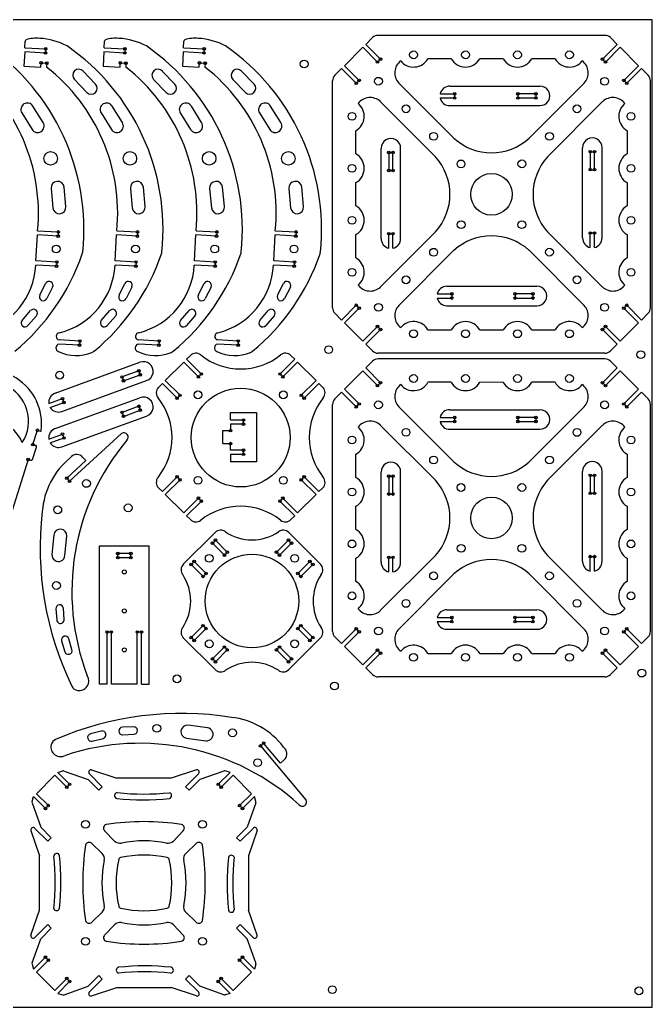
# Model space of a CAD drawing. Header units: millimetres. Extents: x 0 to 400, y 0 to 380.
# Drawn here: x 156.6 to 400, y 0 to 380 of the extents above; entities that cross this region are included whole.
import ezdxf

# ---------------------------------------------------------------- set-up
doc = ezdxf.new("R2010")
doc.units = ezdxf.units.MM
for name, color, linetype in [('corner_drill', 1, 'Continuous'), ('inside', 100, 'Continuous'), ('outside', 160, 'Continuous')]:
    doc.layers.add(name, color=color, linetype=linetype)

msp = doc.modelspace()

# ---------------------------------------------------------------- linework, layer by layer
msp.add_lwpolyline([(0, 380), (0, 0), (400, 0), (400, 380)], close=True)
for centre in [(266.05, 362.97), (275.49, 253.03), (395.6, 251.13), (171.98, 243.21), (198.34, 192.2), (395.98, 128.59), (217.16, 126.38), (277.71, 123.6), (276.93, 6.78), (394.87, 6.31)]:
    msp.add_circle(centre, 1.5)
at = {"layer": 'corner_drill'}
for centre in [(166.61, 368.8), (197.1, 368.8), (227.59, 368.8), (166.53, 367.2), (197.02, 367.2), (227.51, 367.2), (295.44, 364.86), (380.86, 364.86), (164.83, 363.39), (167, 363.28), (195.32, 363.39), (197.49, 363.28), (225.81, 363.39), (227.98, 363.28), (294.31, 363.73), (381.99, 363.73), (286.12, 355.54), (287.25, 356.67), (389.05, 356.67), (390.18, 355.54), (323.97, 351.5), (323.97, 349.9), (348.33, 351.5), (348.33, 349.9), (355.23, 351.5), (355.23, 349.9), (298.64, 328.92), (300.24, 328.92), (376.16, 329.21), (377.76, 329.21), (298.64, 322.02), (300.24, 322.02), (376.16, 322.31), (377.76, 322.31), (171.39, 296.75), (171.47, 298.35), (201.88, 296.75), (201.96, 298.35), (232.37, 296.75), (232.46, 298.35), (262.86, 296.75), (262.95, 298.35), (298.64, 297.66), (300.24, 297.66), (376.16, 297.95), (377.76, 297.95), (170.79, 285.17), (170.87, 286.76), (201.28, 285.17), (201.36, 286.76), (231.77, 285.17), (231.85, 286.76), (262.26, 285.17), (262.34, 286.76), (322.84, 274.51), (347.2, 274.51), (354.1, 274.51), (286.12, 270.12), (322.84, 272.91), (347.2, 272.91), (354.1, 272.91), (390.18, 270.12), (287.25, 268.99), (389.05, 268.99), (294.31, 261.93), (381.99, 261.93), (295.44, 260.8), (380.86, 260.8), (179.65, 254.76), (179.74, 256.35), (210.14, 254.76), (210.23, 256.35), (240.64, 254.76), (240.72, 256.35), (202.46, 244.89), (203.01, 243.39), (226.5, 243.68, -1), (256.76, 243.68, -1), (195.98, 242.53), (196.52, 241.03), (225.37, 242.55, -1), (257.89, 242.55, -1), (294.31, 239.2), (295.44, 240.33), (380.86, 240.33), (381.99, 239.2), (218.29, 235.48, -1), (264.96, 235.48, -1), (173.08, 234.2), (173.63, 232.7), (217.16, 234.35, -1), (266.09, 234.35, -1), (287.25, 232.14), (389.05, 232.14), (195.98, 228.9), (202.46, 231.26), (203.01, 229.75), (286.12, 231.01), (390.18, 231.01), (196.52, 227.39), (242.76, 225.99), (242.76, 224.39), (323.97, 226.97), (323.97, 225.37), (348.33, 226.97), (348.33, 225.37), (355.23, 226.97), (355.23, 225.37), (163.41, 222.02), (173.08, 220.57), (237.76, 221.89), (161.68, 216.51), (173.63, 219.06), (237.76, 216.89), (242.76, 214.39), (242.76, 212.79), (159.89, 210.79), (174.73, 203.57), (175.81, 202.39), (217.16, 204.09, -1), (218.29, 202.95, -1), (264.96, 202.95, -1), (266.09, 204.09, -1), (298.64, 204.39), (300.24, 204.39), (376.16, 204.68), (377.76, 204.68), (298.64, 197.49), (300.24, 197.49), (376.16, 197.78), (377.76, 197.78), (225.37, 195.88, -1), (226.5, 194.75, -1), (256.76, 194.75, -1), (257.89, 195.88, -1), (230.78, 178.59), (231.91, 179.72), (260.05, 179.72), (261.18, 178.59), (194.37, 174.6), (199.37, 174.6), (236.5, 175.12), (255.45, 175.12), (194.37, 173), (199.37, 173), (223.71, 171.52), (235.37, 173.99), (256.59, 173.99), (268.25, 171.52), (298.64, 173.13), (300.24, 173.13), (376.16, 173.42), (377.76, 173.42), (222.57, 170.38), (228.3, 166.92), (263.66, 166.92), (269.38, 170.38), (227.17, 165.79), (264.79, 165.79), (322.84, 149.98), (322.84, 148.38), (347.2, 149.98), (347.2, 148.38), (354.1, 149.98), (354.1, 148.38), (190.27, 144.38), (191.87, 144.38), (201.87, 144.38), (203.47, 144.38), (227.17, 146.84), (228.3, 145.71), (263.66, 145.71), (264.79, 146.84), (286.12, 145.59), (287.25, 144.46), (389.05, 144.46), (390.18, 145.59), (222.57, 142.24), (223.71, 141.11), (268.25, 141.11), (269.38, 142.24), (235.37, 138.64), (236.5, 137.5), (255.45, 137.5), (256.59, 138.64), (294.31, 137.4), (381.99, 137.4), (230.78, 134.04), (231.91, 132.91), (260.05, 132.91), (261.18, 134.04), (295.44, 136.27), (380.86, 136.27), (249.26, 100.56), (250.48, 101.59), (174.7, 84.66), (175.83, 85.79), (233.02, 85.79), (234.16, 84.66), (166.5, 76.46), (167.63, 77.59), (241.23, 77.59), (242.36, 76.46), (166.5, 19.26), (242.36, 19.26), (167.63, 18.13), (241.23, 18.13), (174.7, 11.06), (234.16, 11.06), (175.83, 9.93), (233.02, 9.93)]:
    msp.add_circle(centre, 0.5, dxfattribs=at)
at = {"layer": 'inside'}
for p, q in [((322.63, 365.01), (313.67, 365.01)), ((342.63, 365), (333.67, 365)), ((362.63, 365.01), (353.67, 365.01)), ((185.81, 355.23), (181, 360.25)), ((216.3, 355.23), (211.49, 360.25)), ((246.79, 355.23), (241.98, 360.25)), ((177.65, 357.04), (182.46, 352.02)), ((208.15, 357.04), (212.96, 352.02)), ((238.64, 357.04), (243.45, 352.02)), ((323.67, 334.39), (302.45, 355.61)), ((352.63, 334.39), (373.84, 355.61)), ((355.23, 351.5), (348.33, 351.5)), ((348.33, 351.5), (348.33, 349.9)), ((348.33, 349.9), (355.23, 349.9)), ((355.23, 351.5), (355.23, 349.9)), ((165.63, 340.41), (161.67, 346.78)), ((196.12, 340.41), (192.17, 346.78)), ((226.61, 340.41), (222.66, 346.78)), ((257.11, 340.41), (253.15, 346.78)), ((316.59, 327.31), (295.37, 348.52)), ((359.71, 327.31), (380.92, 348.52)), ((157.43, 344.14), (161.39, 337.77)), ((187.92, 344.14), (191.88, 337.77)), ((218.41, 344.14), (222.37, 337.77)), ((248.9, 344.14), (252.86, 337.77)), ((285.97, 328.35), (285.97, 337.31)), ((390.32, 337.31), (390.32, 328.35)), ((298.64, 328.92), (298.64, 322.02)), ((298.64, 328.92), (300.24, 328.92)), ((300.24, 322.02), (300.24, 328.92)), ((376.16, 329.21), (376.16, 322.31)), ((376.16, 329.21), (377.76, 329.21)), ((377.76, 322.31), (377.76, 329.21)), ((298.64, 322.02), (300.24, 322.02)), ((376.16, 322.31), (377.76, 322.31)), ((174.37, 308.08), (173.7, 315.55)), ((204.86, 308.08), (204.19, 315.55)), ((235.35, 308.08), (234.68, 315.55)), ((265.84, 308.08), (265.17, 315.55)), ((285.98, 308.35), (285.98, 317.31)), ((390.32, 317.31), (390.32, 308.35)), ((168.72, 315.1), (169.39, 307.63)), ((199.21, 315.1), (199.88, 307.63)), ((229.7, 315.1), (230.37, 307.63)), ((260.19, 315.1), (260.86, 307.63)), ((285.97, 288.35), (285.97, 297.31)), ((316.59, 298.35), (295.37, 277.14)), ((359.71, 298.35), (380.92, 277.14)), ((390.32, 297.31), (390.32, 288.35)), ((323.67, 291.27), (302.45, 270.06)), ((352.63, 291.27), (373.84, 270.06)), ((164.36, 274.02), (166.59, 278.49)), ((194.85, 274.02), (197.09, 278.49)), ((225.34, 274.02), (227.58, 278.49)), ((255.83, 274.02), (258.07, 278.49)), ((169.28, 277.15), (167.04, 272.68)), ((199.77, 277.15), (197.54, 272.68)), ((230.26, 277.15), (228.03, 272.68)), ((260.75, 277.15), (258.52, 272.68)), ((354.1, 274.51), (347.2, 274.51)), ((347.2, 274.51), (347.2, 272.91)), ((354.1, 274.51), (354.1, 272.91)), ((347.2, 272.91), (354.1, 272.91)), ((157.52, 264.3), (160.8, 268.07)), ((163.06, 266.1), (159.78, 262.33)), ((188.01, 264.3), (191.29, 268.07)), ((193.55, 266.1), (190.27, 262.33)), ((218.5, 264.3), (221.78, 268.07)), ((224.04, 266.1), (220.76, 262.33)), ((248.99, 264.3), (252.27, 268.07)), ((254.54, 266.1), (251.26, 262.33)), ((313.67, 260.66), (322.63, 260.66)), ((333.67, 260.66), (342.63, 260.66)), ((353.67, 260.66), (362.63, 260.66)), ((202.46, 244.89), (195.98, 242.53)), ((196.52, 241.03), (203.01, 243.39)), ((202.46, 244.89), (203.01, 243.39)), ((195.98, 242.53), (196.52, 241.03)), ((322.63, 240.48), (313.67, 240.48)), ((342.63, 240.48), (333.67, 240.47)), ((362.63, 240.48), (353.67, 240.48)), ((202.46, 231.26), (195.98, 228.9)), ((195.98, 228.9), (196.52, 227.39)), ((196.52, 227.39), (203.01, 229.75)), ((202.46, 231.26), (203.01, 229.75)), ((323.67, 209.86), (302.45, 231.08)), ((352.63, 209.86), (373.84, 231.08)), ((355.23, 226.97), (348.33, 226.97)), ((348.33, 226.97), (348.33, 225.37)), ((348.33, 225.37), (355.23, 225.37)), ((355.23, 226.97), (355.23, 225.37)), ((316.59, 202.78), (295.37, 224)), ((359.71, 202.78), (380.92, 224)), ((285.97, 203.82), (285.97, 212.78)), ((390.32, 212.78), (390.32, 203.82)), ((298.64, 204.39), (298.64, 197.49)), ((298.64, 204.39), (300.24, 204.39)), ((300.24, 197.49), (300.24, 204.39)), ((376.16, 204.68), (376.16, 197.78)), ((376.16, 204.68), (377.76, 204.68)), ((377.76, 197.78), (377.76, 204.68)), ((376.16, 197.78), (377.76, 197.78)), ((298.64, 197.49), (300.24, 197.49)), ((285.98, 183.82), (285.98, 192.78)), ((390.32, 192.78), (390.32, 183.82)), ((169.74, 181.73), (169.03, 174.26)), ((174.01, 173.79), (174.71, 181.26)), ((230.78, 178.59), (231.91, 179.72)), ((231.91, 179.72), (236.5, 175.12)), ((260.05, 179.72), (255.45, 175.12)), ((261.18, 178.59), (260.05, 179.72)), ((235.37, 173.99), (230.78, 178.59)), ((236.5, 175.12), (235.37, 173.99)), ((255.45, 175.12), (256.59, 173.99)), ((256.59, 173.99), (261.18, 178.59)), ((199.37, 174.6), (194.37, 174.6)), ((194.37, 173), (194.37, 174.6)), ((199.37, 173), (194.37, 173)), ((199.37, 173), (199.37, 174.6)), ((222.57, 170.38), (223.71, 171.52)), ((223.71, 171.52), (228.3, 166.92)), ((268.25, 171.52), (263.66, 166.92)), ((269.38, 170.38), (268.25, 171.52)), ((285.97, 163.82), (285.97, 172.78)), ((316.59, 173.82), (295.37, 152.61)), ((359.71, 173.82), (380.92, 152.61)), ((390.32, 172.78), (390.32, 163.82)), ((227.17, 165.79), (222.57, 170.38)), ((264.79, 165.79), (269.38, 170.38)), ((228.3, 166.92), (227.17, 165.79)), ((263.66, 166.92), (264.79, 165.79)), ((323.67, 166.74), (302.45, 145.53)), ((352.63, 166.74), (373.84, 145.53)), ((170.54, 153.32), (170.87, 149.02)), ((173.74, 149.23), (173.41, 153.54)), ((354.1, 149.98), (347.2, 149.98)), ((347.2, 149.98), (347.2, 148.38)), ((347.2, 148.38), (354.1, 148.38)), ((354.1, 149.98), (354.1, 148.38)), ((227.17, 146.84), (222.57, 142.24)), ((223.71, 141.11), (228.3, 145.71)), ((228.3, 145.71), (227.17, 146.84)), ((263.66, 145.71), (264.79, 146.84)), ((268.25, 141.11), (263.66, 145.71)), ((264.79, 146.84), (269.38, 142.24)), ((172.71, 140.95), (173.97, 136.82)), ((176.72, 137.66), (175.46, 141.78)), ((222.57, 142.24), (223.71, 141.11)), ((269.38, 142.24), (268.25, 141.11)), ((235.37, 138.64), (230.78, 134.04)), ((231.91, 132.91), (236.5, 137.5)), ((236.5, 137.5), (235.37, 138.64)), ((255.45, 137.5), (256.59, 138.64)), ((260.05, 132.91), (255.45, 137.5)), ((256.59, 138.64), (261.18, 134.04)), ((230.78, 134.04), (231.91, 132.91)), ((261.18, 134.04), (260.05, 132.91)), ((313.67, 136.13), (322.63, 136.13)), ((333.67, 136.13), (342.63, 136.13)), ((353.67, 136.13), (362.63, 136.13)), ((200.45, 107.9), (196.14, 107.76)), ((228.86, 107.51), (221.43, 108.53)), ((187.99, 106.26), (183.82, 105.18)), ((184.54, 102.4), (188.71, 103.48)), ((196.23, 104.89), (200.54, 105.03)), ((220.75, 103.57), (228.18, 102.55)), ((189.3, 67.93), (193.11, 63.96)), ((215.74, 63.96), (219.55, 67.93)), ((188.32, 59.17), (184.35, 62.98)), ((224.5, 62.98), (220.53, 59.17)), ((184.35, 32.74), (188.32, 36.54)), ((220.53, 36.54), (224.5, 32.74)), ((193.11, 31.76), (189.3, 27.79)), ((219.55, 27.79), (215.74, 31.76))]:
    msp.add_line(p, q, dxfattribs=at)
for centre, radius in [((308.15, 366.5), 1.5), ((328.15, 366.5), 1.5), ((348.15, 366.5), 1.5), ((368.15, 366.5), 1.5), ((294.65, 356.34), 1.5), ((381.66, 356.33), 1.5), ((305.25, 345.74), 1.5), ((371.05, 345.73), 1.5), ((284.48, 342.83), 1.5), ((391.81, 342.83), 1.5), ((315.86, 335.13), 1.5), ((360.45, 335.12), 1.5), ((168.52, 326.64), 2.6), ((199.01, 326.64), 2.6), ((229.5, 326.64), 2.6), ((259.99, 326.64), 2.6), ((284.48, 322.83), 1.5), ((326.44, 324.52), 1.5), ((349.84, 324.54), 1.5), ((391.81, 322.83), 1.5), ((338.15, 312.83), 8), ((284.48, 302.83), 1.5), ((391.81, 302.83), 1.5), ((326.47, 301.14), 1.5), ((349.84, 301.13), 1.5), ((170.67, 291.78), 1.5), ((201.16, 291.78), 1.5), ((231.66, 291.78), 1.5), ((262.15, 291.78), 1.5), ((315.86, 290.53), 1.5), ((360.45, 290.54), 1.5), ((284.48, 282.83), 1.5), ((305.25, 279.92), 1.5), ((371.05, 279.94), 1.5), ((391.81, 282.83), 1.5), ((294.65, 269.32), 1.5), ((381.66, 269.33), 1.5), ((308.15, 259.17), 1.5), ((328.15, 259.17), 1.5), ((348.15, 259.17), 1.5), ((368.15, 259.17), 1.5), ((308.15, 241.97), 1.5), ((328.15, 241.97), 1.5), ((348.15, 241.97), 1.5), ((368.15, 241.97), 1.5), ((241.63, 219.22, -1), 19), ((225.19, 235.66), 1.5), ((258.07, 235.66), 1.5), ((294.65, 231.82), 1.5), ((381.66, 231.8), 1.5), ((305.25, 221.21), 1.5), ((371.05, 221.2), 1.5), ((284.48, 218.3), 1.5), ((391.81, 218.3), 1.5), ((315.86, 210.6), 1.5), ((360.45, 210.59), 1.5), ((182.3, 201.57), 1.5), ((225.19, 202.78), 1.5), ((258.07, 202.78), 1.5), ((326.44, 200), 1.5), ((349.84, 200.01), 1.5), ((284.48, 198.3), 1.5), ((391.81, 198.3), 1.5), ((338.15, 188.3), 8), ((171.25, 191.42), 1.5), ((284.48, 178.3), 1.5), ((391.81, 178.3), 1.5), ((326.47, 176.61), 1.5), ((349.84, 176.6), 1.5), ((245.98, 156.31), 17.99), ((229.54, 172.75), 1.5), ((262.42, 172.75), 1.5), ((196.87, 167.51), 0.75), ((315.86, 166), 1.5), ((360.45, 166.01), 1.5), ((170.76, 162.28), 1.5), ((284.48, 158.3), 1.5), ((391.81, 158.3), 1.5), ((305.25, 155.4), 1.5), ((371.05, 155.41), 1.5), ((196.87, 152.51), 0.75), ((294.65, 144.79), 1.5), ((381.66, 144.8), 1.5), ((229.54, 139.87), 1.5), ((262.42, 139.87), 1.5), ((196.87, 137.51), 0.75), ((308.15, 134.64), 1.5), ((328.15, 134.64), 1.5), ((348.15, 134.64), 1.5), ((368.15, 134.64), 1.5), ((209.39, 107.31), 1.5), ((238.49, 105.58), 1.5), ((248.15, 94.11), 1.5), ((181.93, 70.36), 1.5), ((226.93, 70.36), 1.5), ((181.93, 25.36), 1.5), ((226.93, 25.36), 1.5)]:
    msp.add_circle(centre, radius, dxfattribs=at)
for centre, radius, start, end in [((308.15, 368.15), 6.35, 219.1192, 330.3067), ((328.15, 368.15), 6.35, 209.6933, 330.3067), ((348.15, 368.15), 6.35, 209.7136, 330.3101), ((368.15, 368.15), 6.35, 209.6933, 320.8808), ((306.68, 359.53), 5.77, 126.9042, 222.8737), ((369.61, 359.53), 5.77, 317.1263, 413.0958), ((179.33, 358.65), 2.32, 43.7827, 223.7827), ((209.82, 358.65), 2.32, 43.7827, 223.7827), ((240.31, 358.65), 2.32, 43.7827, 223.7827), ((184.14, 353.63), 2.32, 223.7827, 403.7827), ((214.63, 353.63), 2.32, 223.7827, 403.7827), ((245.12, 353.63), 2.32, 223.7827, 403.7827), ((291.45, 344.3), 5.77, 47.1263, 143.0958), ((384.85, 344.3), 5.77, 36.9042, 132.8737), ((159.55, 345.46), 2.5, 31.851, 211.851), ((190.04, 345.46), 2.5, 31.851, 211.851), ((220.53, 345.46), 2.5, 31.851, 211.851), ((251.02, 345.46), 2.5, 31.851, 211.851), ((282.83, 342.83), 6.35, 299.6933, 410.8808), ((393.47, 342.83), 6.35, 129.1192, 240.3067), ((163.51, 339.09), 2.5, 211.851, 391.851), ((194, 339.09), 2.5, 211.851, 391.851), ((224.49, 339.09), 2.5, 211.851, 391.851), ((254.98, 339.09), 2.5, 211.851, 391.851), ((338.15, 350.46), 21.63, 227.9752, 312.0248), ((282.83, 322.83), 6.35, 299.6933, 420.3067), ((300.52, 312.83), 21.63, 317.9752, 402.0248), ((375.78, 312.83), 21.63, 137.9752, 222.0248), ((393.47, 322.83), 6.35, 119.6899, 240.2864), ((171.21, 315.33), 2.5, 5.1221, 185.1221), ((201.7, 315.33), 2.5, 5.1221, 185.1221), ((232.19, 315.33), 2.5, 5.1221, 185.1221), ((262.68, 315.33), 2.5, 5.1221, 185.1221), ((171.88, 307.86), 2.5, 185.1221, 365.1221), ((202.37, 307.86), 2.5, 185.1221, 365.1221), ((232.86, 307.86), 2.5, 185.1221, 365.1221), ((263.35, 307.86), 2.5, 185.1221, 365.1221), ((282.83, 302.83), 6.35, 299.6899, 420.2864), ((393.47, 302.83), 6.35, 119.6933, 240.3067), ((338.15, 275.2), 21.63, 47.9752, 132.0248), ((282.83, 282.83), 6.35, 309.1192, 420.3067), ((393.47, 282.83), 6.35, 119.6933, 230.8808), ((167.94, 277.82), 1.5, 333.4619, 513.4619), ((198.43, 277.82), 1.5, 333.4619, 513.4619), ((228.92, 277.82), 1.5, 333.4619, 513.4619), ((259.41, 277.82), 1.5, 333.4619, 513.4619), ((291.45, 281.37), 5.77, 216.9042, 312.8737), ((384.85, 281.37), 5.77, 227.1263, 323.0958), ((165.7, 273.35), 1.5, 153.4619, 333.4619), ((196.19, 273.35), 1.5, 153.4619, 333.4619), ((226.69, 273.35), 1.5, 153.4619, 333.4619), ((257.18, 273.35), 1.5, 153.4619, 333.4619), ((306.68, 266.13), 5.77, 137.1263, 233.0958), ((369.61, 266.13), 5.77, 306.9042, 402.8737), ((161.93, 267.08), 1.5, 318.9923, 498.9923), ((192.42, 267.08), 1.5, 318.9923, 498.9923), ((222.91, 267.08), 1.5, 318.9923, 498.9923), ((253.4, 267.08), 1.5, 318.9923, 498.9923), ((158.65, 263.31), 1.5, 138.9923, 318.9923), ((189.14, 263.31), 1.5, 138.9923, 318.9923), ((219.63, 263.31), 1.5, 138.9923, 318.9923), ((250.12, 263.31), 1.5, 138.9923, 318.9923), ((308.15, 257.51), 6.35, 29.6933, 140.8808), ((328.15, 257.51), 6.35, 29.7136, 150.3101), ((348.15, 257.51), 6.35, 29.6933, 150.3067), ((368.15, 257.51), 6.35, 39.1192, 150.3067), ((144.78, 225.51), 15.22, 327.4654, 426.2745), ((306.68, 235), 5.77, 126.9042, 222.8737), ((308.15, 243.62), 6.35, 219.1192, 330.3067), ((328.15, 243.62), 6.35, 209.6933, 330.3067), ((348.15, 243.62), 6.35, 209.7136, 330.3101), ((368.15, 243.62), 6.35, 209.6933, 320.8808), ((369.61, 235), 5.77, 317.1263, 413.0958), ((144.89, 211.9), 13.82, 23.1118, 83.0515), ((291.45, 219.77), 5.77, 47.1263, 143.0958), ((384.85, 219.77), 5.77, 36.9042, 132.8737), ((282.83, 218.3), 6.35, 299.6933, 410.8808), ((393.47, 218.3), 6.35, 129.1192, 240.3067), ((338.15, 225.93), 21.63, 227.9752, 312.0248), ((282.83, 198.3), 6.35, 299.6933, 420.3067), ((300.52, 188.3), 21.63, 317.9752, 402.0248), ((375.78, 188.3), 21.63, 137.9752, 222.0248), ((393.47, 198.3), 6.35, 119.6899, 240.2864), ((172.23, 181.49), 2.5, 354.5955, 534.5955), ((282.83, 178.3), 6.35, 299.6899, 420.2864), ((393.47, 178.3), 6.35, 119.6933, 240.3067), ((171.52, 174.02), 2.5, 174.5955, 354.5955), ((338.15, 150.67), 21.63, 47.9752, 132.0248), ((282.83, 158.3), 6.35, 309.1192, 420.3067), ((393.47, 158.3), 6.35, 119.6933, 230.8808), ((171.98, 153.43), 1.44, 4.3156, 184.3156), ((291.45, 156.84), 5.77, 216.9042, 312.8737), ((384.85, 156.84), 5.77, 227.1263, 323.0958), ((172.3, 149.13), 1.44, 184.3156, 364.3156), ((306.68, 141.6), 5.77, 137.1263, 233.0958), ((369.61, 141.6), 5.77, 306.9042, 402.8737), ((174.09, 141.36), 1.44, 16.9389, 196.9389), ((175.34, 137.24), 1.44, 196.9389, 376.9389), ((308.15, 132.98), 6.35, 29.6933, 140.8808), ((328.15, 132.98), 6.35, 29.7136, 150.3101), ((348.15, 132.98), 6.35, 29.6933, 150.3067), ((368.15, 132.98), 6.35, 39.1192, 150.3067), ((196.18, 106.32), 1.44, 91.8893, 271.8893), ((200.49, 106.47), 1.44, 271.8893, 451.8893), ((221.09, 106.05), 2.5, 82.1692, 262.1692), ((228.52, 105.03), 2.5, 262.1692, 442.1692), ((184.18, 103.79), 1.44, 104.5127, 284.5127), ((188.35, 104.87), 1.44, 284.5127, 464.5127), ((194.23, 81.45), 1.13, 93.4616, 255.8869), ((204.06, 174.53), 94.72, 263.8745, 276.1473), ((204.27, 176.76), 94.72, 263.8745, 276.0619), ((213.94, 81.47), 1.14, 283.0662, 433.4565), ((190.28, 68.96), 1.42, 103.7998, 226.4098), ((204.43, -26.92), 98.34, 81.5312, 98.4688), ((218.57, 68.96), 1.42, 313.5902, 436.2002), ((279.21, 47.86), 98.34, 171.5312, 188.4688), ((183.32, 62), 1.42, 43.5902, 166.2002), ((195.17, 65.94), 2.85, 223.8113, 282.2961), ((204.43, 20.89), 43.14, 78.4319, 101.5681), ((213.69, 65.94), 2.85, 257.7039, 316.1887), ((225.53, 62), 1.42, 13.7998, 136.4098), ((129.61, 47.86), 98.38, 351.5348, 368.4652), ((170.84, 58.06), 1.13, 14.1131, 176.5384), ((75.53, 48.02), 94.72, 353.9381, 366.1255), ((77.76, 48.23), 94.72, 353.8527, 366.1255), ((186.35, 57.12), 2.85, 347.7039, 406.1887), ((195.69, 56.6), 1.03, 103.208, 166.7702), ((204.42, 16.35), 42.21, 77.719, 102.259), ((213.17, 56.6), 1.02, 13.0989, 76.8929), ((222.51, 57.12), 2.85, 133.8113, 192.2961), ((331.1, 47.49), 94.72, 173.8527, 186.1255), ((238.04, 57.37), 1.14, 16.5435, 166.9338), ((333.32, 47.7), 94.72, 173.9381, 186.1255), ((231.4, 47.86), 43.14, 168.4319, 191.5681), ((235.88, 47.86), 42.15, 167.711, 192.289), ((172.98, 47.86), 42.15, 347.711, 372.289), ((177.46, 47.86), 43.14, 348.4319, 371.5681), ((170.82, 38.34), 1.14, 196.5435, 346.9338), ((186.35, 38.6), 2.85, 313.8113, 372.2961), ((195.68, 39.12), 1.01, 192.9656, 257.0126), ((204.44, 79.31), 42.15, 257.6893, 282.2672), ((213.16, 39.12), 1.03, 283.208, 346.7702), ((222.51, 38.6), 2.85, 167.7039, 226.1887), ((238.02, 37.66), 1.13, 194.1131, 356.5384), ((183.32, 33.72), 1.42, 193.7998, 316.4098), ((195.17, 29.78), 2.85, 77.7039, 136.1887), ((204.43, 74.83), 43.14, 258.4319, 281.5681), ((213.69, 29.78), 2.85, 43.8113, 102.2961), ((225.53, 33.72), 1.42, 223.5902, 346.2002), ((190.28, 26.76), 1.42, 133.5902, 256.2002), ((218.57, 26.76), 1.42, 283.7998, 406.4098), ((204.43, 122.64), 98.34, 261.5312, 278.4688), ((194.91, 14.25), 1.14, 103.0662, 253.4565), ((204.8, -78.81), 94.72, 83.8745, 96.1473), ((214.63, 14.27), 1.13, 273.4616, 435.8869), ((204.59, -81.04), 94.72, 83.8745, 96.0619)]:
    msp.add_arc(centre, radius, start, end, dxfattribs=at)
at = {"layer": 'outside'}
for p, q in [((289.78, 370.52), (292.36, 373.12)), ((381.8, 374), (294.5, 374)), ((386.51, 370.52), (383.94, 373.12)), ((158.62, 369.21), (158.75, 371.72)), ((158.62, 369.21), (166.61, 368.8)), ((166.61, 368.8), (166.53, 367.2)), ((189.11, 369.21), (189.24, 371.72)), ((189.11, 369.21), (197.1, 368.8)), ((197.1, 368.8), (197.02, 367.2)), ((219.6, 369.21), (219.74, 371.72)), ((219.6, 369.21), (227.59, 368.8)), ((227.59, 368.8), (227.51, 367.2)), ((281.59, 362.33), (288.65, 369.39)), ((294.31, 363.73), (288.65, 369.39)), ((289.78, 370.52), (295.44, 364.86)), ((386.51, 370.52), (380.86, 364.86)), ((381.99, 363.73), (387.65, 369.39)), ((394.71, 362.33), (387.65, 369.39)), ((158.54, 367.62), (158.25, 362.13)), ((166.53, 367.2), (158.54, 367.62)), ((189.03, 367.62), (188.74, 362.13)), ((197.02, 367.2), (189.03, 367.62)), ((219.52, 367.62), (219.23, 362.13)), ((227.51, 367.2), (219.52, 367.62)), ((295.44, 364.86), (294.31, 363.73)), ((380.86, 364.86), (381.99, 363.73)), ((158.25, 362.13), (164.74, 361.79)), ((164.74, 361.79), (164.83, 363.39)), ((164.83, 363.39), (167, 363.28)), ((167, 363.28), (166.92, 361.78)), ((188.74, 362.13), (195.23, 361.79)), ((195.23, 361.79), (195.32, 363.39)), ((195.32, 363.39), (197.49, 363.28)), ((197.49, 363.28), (197.41, 361.78)), ((219.23, 362.13), (225.72, 361.79)), ((225.72, 361.79), (225.81, 363.39)), ((225.81, 363.39), (227.98, 363.28)), ((227.98, 363.28), (227.9, 361.78)), ((280.46, 361.2), (277.86, 358.62)), ((280.46, 361.2), (286.12, 355.54)), ((287.25, 356.67), (281.59, 362.33)), ((389.05, 356.67), (394.71, 362.33)), ((395.84, 361.2), (390.18, 355.54)), ((395.84, 361.2), (398.43, 358.62)), ((276.98, 269.18), (276.98, 356.48)), ((286.12, 355.54), (287.25, 356.67)), ((322.09, 354.45), (356.75, 354.45)), ((390.18, 355.54), (389.05, 356.67)), ((399.31, 269.18), (399.31, 356.48)), ((318.37, 351.5), (323.97, 351.5)), ((318.37, 349.9), (323.97, 349.9)), ((323.97, 351.5), (323.97, 349.9)), ((322.09, 346.95), (356.75, 346.95)), ((373.21, 296.07), (373.21, 330.73)), ((380.71, 296.07), (380.71, 330.73)), ((295.69, 295.78), (295.69, 330.44)), ((303.19, 295.78), (303.19, 330.44)), ((162.88, 287.18), (163.4, 297.17)), ((171.39, 296.75), (163.4, 297.17)), ((163.48, 298.77), (171.47, 298.35)), ((171.47, 298.35), (171.39, 296.75)), ((193.37, 287.18), (193.89, 297.17)), ((201.88, 296.75), (193.89, 297.17)), ((193.97, 298.77), (201.96, 298.35)), ((201.96, 298.35), (201.88, 296.75)), ((223.86, 287.18), (224.38, 297.17)), ((232.37, 296.75), (224.38, 297.17)), ((224.47, 298.77), (232.45, 298.35)), ((232.46, 298.35), (232.37, 296.75)), ((254.35, 287.18), (254.87, 297.17)), ((262.86, 296.75), (254.87, 297.17)), ((254.96, 298.77), (262.95, 298.35)), ((262.95, 298.35), (262.86, 296.75)), ((298.64, 292.06), (298.64, 297.66)), ((298.64, 297.66), (300.24, 297.66)), ((300.24, 292.06), (300.24, 297.66)), ((376.16, 292.34), (376.16, 297.95)), ((376.16, 297.95), (377.76, 297.95)), ((377.76, 292.34), (377.76, 297.95)), ((170.79, 285.17), (162.8, 285.59)), ((170.87, 286.76), (162.88, 287.18)), ((170.87, 286.76), (170.78, 285.17)), ((201.28, 285.17), (193.29, 285.59)), ((201.36, 286.76), (193.37, 287.18)), ((201.36, 286.76), (201.27, 285.17)), ((231.77, 285.17), (223.78, 285.59)), ((231.85, 286.76), (223.86, 287.18)), ((231.85, 286.76), (231.77, 285.17)), ((262.26, 285.17), (254.27, 285.59)), ((262.34, 286.76), (254.35, 287.18)), ((262.34, 286.76), (262.26, 285.17)), ((320.96, 277.46), (355.62, 277.46)), ((317.23, 274.51), (322.84, 274.51)), ((322.84, 274.51), (322.84, 272.91)), ((280.46, 264.46), (286.12, 270.12)), ((286.12, 270.12), (287.25, 268.99)), ((317.23, 272.91), (322.84, 272.91)), ((320.96, 269.96), (355.62, 269.96)), ((390.18, 270.12), (389.05, 268.99)), ((395.84, 264.46), (390.18, 270.12)), ((280.46, 264.46), (277.86, 267.04)), ((287.25, 268.99), (281.59, 263.33)), ((389.05, 268.99), (394.71, 263.33)), ((395.84, 264.46), (398.43, 267.04)), ((281.59, 263.33), (288.65, 256.27)), ((394.71, 263.33), (387.65, 256.27)), ((294.31, 261.93), (288.65, 256.27)), ((289.78, 255.14), (295.44, 260.8)), ((295.44, 260.8), (294.31, 261.93)), ((380.86, 260.8), (381.99, 261.93)), ((386.51, 255.14), (380.86, 260.8)), ((381.99, 261.93), (387.65, 256.27)), ((179.65, 254.76), (171.66, 255.18)), ((179.74, 256.35), (171.75, 256.77)), ((179.74, 256.35), (179.65, 254.76)), ((210.14, 254.76), (202.16, 255.18)), ((210.23, 256.35), (202.24, 256.77)), ((210.23, 256.35), (210.14, 254.76)), ((240.64, 254.76), (232.65, 255.18)), ((240.72, 256.35), (232.73, 256.77)), ((240.72, 256.35), (240.64, 254.76)), ((289.78, 255.14), (292.36, 252.55)), ((386.51, 255.14), (383.94, 252.55)), ((222.3, 250.8, -1), (220.84, 249.34, -1)), ((260.96, 250.8, -1), (262.42, 249.34, -1)), ((381.8, 251.67), (294.5, 251.67)), ((170.31, 236.33), (202.88, 248.18)), ((219.71, 248.21, -1), (212.64, 241.14, -1)), ((219.71, 248.21, -1), (225.37, 242.55, -1)), ((226.5, 243.68, -1), (220.84, 249.34, -1)), ((256.76, 243.68, -1), (262.42, 249.34, -1)), ((263.55, 248.21, -1), (257.89, 242.55, -1)), ((263.55, 248.21, -1), (270.62, 241.14, -1)), ((289.78, 245.99), (292.36, 248.59)), ((381.8, 249.47), (294.5, 249.47)), ((386.51, 245.99), (383.94, 248.59)), ((225.37, 242.55, -1), (226.5, 243.68, -1)), ((257.89, 242.55, -1), (256.76, 243.68, -1)), ((281.59, 237.8), (288.65, 244.86)), ((294.31, 239.2), (288.65, 244.86)), ((289.78, 245.99), (295.44, 240.33)), ((386.51, 245.99), (380.86, 240.33)), ((381.99, 239.2), (387.65, 244.86)), ((394.71, 237.8), (387.65, 244.86)), ((172.87, 229.28), (205.44, 241.13)), ((211.51, 240.01, -1), (210.05, 238.55, -1)), ((211.51, 240.01, -1), (217.16, 234.35, -1)), ((218.29, 235.48, -1), (212.64, 241.14, -1)), ((264.96, 235.48, -1), (270.62, 241.14, -1)), ((271.75, 240.01, -1), (266.09, 234.35, -1)), ((271.75, 240.01, -1), (273.21, 238.55, -1)), ((295.44, 240.33), (294.31, 239.2)), ((380.86, 240.33), (381.99, 239.2)), ((280.46, 236.67), (277.86, 234.09)), ((280.46, 236.67), (286.12, 231.01)), ((287.25, 232.14), (281.59, 237.8)), ((389.05, 232.14), (394.71, 237.8)), ((395.84, 236.67), (390.18, 231.01)), ((395.84, 236.67), (398.43, 234.09)), ((167.82, 232.29), (173.08, 234.2)), ((168.36, 230.78), (173.63, 232.7)), ((170.31, 222.7), (202.88, 234.55)), ((173.08, 234.2), (173.63, 232.7)), ((217.16, 234.35, -1), (218.29, 235.48, -1)), ((266.09, 234.35, -1), (264.96, 235.48, -1)), ((276.98, 144.65), (276.98, 231.95)), ((286.12, 231.01), (287.25, 232.14)), ((390.18, 231.01), (389.05, 232.14)), ((399.31, 144.65), (399.31, 231.95)), ((237.76, 225.99), (237.76, 228.89)), ((237.76, 228.89), (247.76, 228.89)), ((247.76, 228.89), (247.76, 209.89)), ((322.09, 229.92), (356.75, 229.92)), ((172.87, 215.65), (205.44, 227.5)), ((237.76, 225.99), (242.76, 225.99)), ((237.76, 224.39), (237.76, 221.89)), ((242.76, 224.39), (237.76, 224.39)), ((242.76, 224.39), (242.76, 225.99)), ((318.37, 226.97), (323.97, 226.97)), ((318.37, 225.37), (323.97, 225.37)), ((323.97, 226.97), (323.97, 225.37)), ((161.68, 216.51), (163.41, 222.02)), ((163.41, 222.02), (164.62, 221.65)), ((167.82, 218.65), (173.08, 220.57)), ((173.08, 220.57), (173.63, 219.06)), ((175.81, 202.39), (195.83, 220.77)), ((234.76, 221.89), (237.76, 221.89)), ((234.76, 216.89), (234.76, 221.89)), ((322.09, 222.42), (356.75, 222.42)), ((168.36, 217.15), (173.63, 219.06)), ((234.76, 216.89), (237.76, 216.89)), ((237.76, 214.39), (237.76, 216.89)), ((161.57, 210.8), (163.06, 215.57)), ((161.68, 216.51), (162.73, 216.19)), ((242.76, 214.39), (237.76, 214.39)), ((242.76, 212.79), (242.76, 214.39)), ((159.89, 210.79), (152.34, 186.68)), ((159.89, 210.79), (160.94, 210.47)), ((182.1, 210.34), (174.73, 203.57)), ((175.86, 211.26), (176.57, 211.92)), ((182.1, 210.34), (180.81, 211.74)), ((237.76, 212.79), (237.76, 209.89)), ((237.76, 212.79), (242.76, 212.79)), ((247.76, 209.89), (237.76, 209.89)), ((295.69, 171.25), (295.69, 205.91)), ((303.19, 171.25), (303.19, 205.91)), ((373.21, 171.54), (373.21, 206.2)), ((380.71, 171.54), (380.71, 206.2)), ((174.73, 203.57), (175.81, 202.39)), ((211.51, 198.43, -1), (217.16, 204.09, -1)), ((218.29, 202.95, -1), (212.64, 197.3, -1)), ((217.16, 204.09, -1), (218.29, 202.95, -1)), ((266.09, 204.09, -1), (264.96, 202.95, -1)), ((264.96, 202.95, -1), (270.62, 197.3, -1)), ((271.75, 198.43, -1), (266.09, 204.09, -1)), ((211.51, 198.43, -1), (210.05, 199.89, -1)), ((271.75, 198.43, -1), (273.21, 199.89, -1)), ((219.71, 190.23, -1), (212.64, 197.3, -1)), ((219.71, 190.23, -1), (225.37, 195.88, -1)), ((226.5, 194.75, -1), (220.84, 189.1, -1)), ((225.37, 195.88, -1), (226.5, 194.75, -1)), ((257.89, 195.88, -1), (256.76, 194.75, -1)), ((256.76, 194.75, -1), (262.42, 189.1, -1)), ((263.55, 190.23, -1), (257.89, 195.88, -1)), ((263.55, 190.23, -1), (270.62, 197.3, -1)), ((222.3, 187.64, -1), (220.84, 189.1, -1)), ((260.96, 187.64, -1), (262.42, 189.1, -1)), ((231.83, 182.72), (219.57, 170.46)), ((260.13, 182.72), (272.38, 170.46)), ((187.37, 124.38), (187.37, 177.5)), ((187.37, 177.5), (206.37, 177.5)), ((206.37, 124.38), (206.37, 177.5)), ((298.64, 167.53), (298.64, 173.13)), ((298.64, 173.13), (300.24, 173.13)), ((300.24, 167.53), (300.24, 173.13)), ((376.16, 167.81), (376.16, 173.42)), ((376.16, 173.42), (377.76, 173.42)), ((377.76, 167.81), (377.76, 173.42)), ((320.96, 152.93), (355.62, 152.93)), ((317.23, 149.98), (322.84, 149.98)), ((317.23, 148.38), (322.84, 148.38)), ((322.84, 149.98), (322.84, 148.38)), ((280.46, 139.94), (286.12, 145.59)), ((287.25, 144.46), (281.59, 138.8)), ((286.12, 145.59), (287.25, 144.46)), ((320.96, 145.43), (355.62, 145.43)), ((390.18, 145.59), (389.05, 144.46)), ((389.05, 144.46), (394.71, 138.8)), ((395.84, 139.94), (390.18, 145.59)), ((190.27, 124.38), (190.27, 144.38)), ((191.87, 144.38), (190.27, 144.38)), ((191.87, 124.38), (191.87, 144.38)), ((201.87, 124.38), (201.87, 144.38)), ((203.47, 144.38), (201.87, 144.38)), ((203.47, 124.38), (203.47, 144.38)), ((219.57, 142.16), (231.83, 129.91)), ((272.38, 142.16), (260.13, 129.91)), ((280.46, 139.94), (277.86, 142.51)), ((395.84, 139.94), (398.43, 142.51)), ((281.59, 138.8), (288.65, 131.74)), ((294.31, 137.4), (288.65, 131.74)), ((295.44, 136.27), (294.31, 137.4)), ((380.86, 136.27), (381.99, 137.4)), ((381.99, 137.4), (387.65, 131.74)), ((394.71, 138.8), (387.65, 131.74)), ((289.78, 130.61), (295.44, 136.27)), ((386.51, 130.61), (380.86, 136.27)), ((289.78, 130.61), (292.36, 128.02)), ((386.51, 130.61), (383.94, 128.02)), ((381.8, 127.14), (294.5, 127.14)), ((190.27, 124.38), (187.37, 124.38)), ((201.87, 124.38), (191.87, 124.38)), ((203.47, 124.38), (206.37, 124.38)), ((250.48, 101.59), (249.26, 100.56)), ((249.26, 100.56), (266.77, 79.79)), ((256.92, 93.95), (250.48, 101.59)), ((258.11, 100.14), (258.74, 99.4)), ((256.92, 93.95), (258.38, 95.17)), ((184.25, 91.38), (193.97, 88.09)), ((224.61, 91.38), (214.88, 88.09)), ((163.03, 82.18), (170.1, 89.26)), ((174.7, 84.66), (170.1, 89.26)), ((171.23, 90.39), (173.17, 90.93)), ((175.83, 85.79), (171.23, 90.39)), ((173.66, 90.91), (182.95, 87.6)), ((187.04, 83.51), (182.95, 87.6)), ((188.4, 84.87), (183.46, 89.81)), ((214.88, 88.09), (193.97, 88.09)), ((220.45, 84.87), (225.4, 89.81)), ((221.82, 83.51), (225.9, 87.6)), ((235.2, 90.91), (225.9, 87.6)), ((233.02, 85.79), (237.62, 90.39)), ((234.16, 84.66), (238.75, 89.26)), ((237.62, 90.39), (235.69, 90.93)), ((245.82, 82.18), (238.75, 89.26)), ((174.7, 84.66), (175.83, 85.79)), ((187.04, 83.51), (188.4, 84.87)), ((221.82, 83.51), (220.45, 84.87)), ((234.16, 84.66), (233.02, 85.79)), ((161.36, 79.12), (161.9, 81.05)), ((161.9, 81.05), (166.5, 76.46)), ((167.63, 77.59), (163.03, 82.18)), ((241.23, 77.59), (245.82, 82.18)), ((246.95, 81.05), (242.36, 76.46)), ((247.5, 79.12), (246.95, 81.05)), ((161.38, 78.63), (164.68, 69.34)), ((166.5, 76.46), (167.63, 77.59)), ((242.36, 76.46), (241.23, 77.59)), ((247.48, 78.63), (244.17, 69.34)), ((167.42, 63.89), (162.48, 68.83)), ((168.77, 65.25), (164.68, 69.34)), ((240.08, 65.25), (244.17, 69.34)), ((241.44, 63.89), (246.38, 68.83)), ((160.9, 68.04), (164.2, 58.32)), ((168.77, 65.25), (167.42, 63.89)), ((240.08, 65.25), (241.44, 63.89)), ((247.95, 68.04), (244.66, 58.32)), ((164.2, 37.4), (164.2, 58.32)), ((244.66, 58.32), (244.66, 37.4)), ((160.9, 27.68), (164.2, 37.4)), ((247.95, 27.68), (244.66, 37.4)), ((167.42, 31.83), (162.48, 26.89)), ((168.77, 30.47), (164.68, 26.38)), ((168.77, 30.47), (167.42, 31.83)), ((240.08, 30.47), (241.44, 31.83)), ((240.08, 30.47), (244.17, 26.38)), ((241.44, 31.83), (246.38, 26.89)), ((161.38, 17.09), (164.68, 26.38)), ((247.48, 17.09), (244.17, 26.38)), ((161.9, 14.67), (166.5, 19.26)), ((166.5, 19.26), (167.63, 18.13)), ((242.36, 19.26), (241.23, 18.13)), ((246.95, 14.67), (242.36, 19.26)), ((161.36, 16.6), (161.9, 14.67)), ((167.63, 18.13), (163.03, 13.53)), ((241.23, 18.13), (245.82, 13.53)), ((247.5, 16.6), (246.95, 14.67)), ((163.03, 13.53), (170.1, 6.46)), ((187.04, 12.21), (182.95, 8.12)), ((187.04, 12.21), (188.4, 10.85)), ((221.82, 12.21), (220.45, 10.85)), ((221.82, 12.21), (225.9, 8.12)), ((245.82, 13.53), (238.75, 6.46)), ((174.7, 11.06), (170.1, 6.46)), ((175.83, 9.93), (171.23, 5.33)), ((173.66, 4.81), (182.95, 8.12)), ((174.7, 11.06), (175.83, 9.93)), ((188.4, 10.85), (183.46, 5.91)), ((184.25, 4.34), (193.97, 7.63)), ((193.97, 7.63), (214.88, 7.63)), ((224.61, 4.34), (214.88, 7.63)), ((220.45, 10.85), (225.4, 5.91)), ((235.2, 4.81), (225.9, 8.12)), ((234.16, 11.06), (233.02, 9.93)), ((233.02, 9.93), (237.62, 5.33)), ((234.16, 11.06), (238.75, 6.46)), ((171.23, 5.33), (173.17, 4.79)), ((237.62, 5.33), (235.69, 4.79))]:
    msp.add_line(p, q, dxfattribs=at)
for centre, radius, start, end in [((163.08, 359.24), 13.65, 84.8361, 106.8381), ((162.83, 347.11), 25.77, 62.1868, 86.7181), ((193.57, 359.24), 13.65, 84.8361, 106.8381), ((193.32, 347.11), 25.77, 62.1868, 86.7181), ((224.06, 359.24), 13.65, 84.8361, 106.8381), ((223.82, 347.11), 25.77, 62.1868, 86.7181), ((294.48, 371), 3, 89.5989, 134.9982), ((381.82, 371), 3, 45.0018, 90.4011), ((95.43, 299.35), 85.86, 354.1761, 415.2574), ((159.45, 371.68), 0.7, 117.7809, 177), ((125.92, 299.35), 85.86, 354.1761, 415.2574), ((189.94, 371.68), 0.7, 117.7809, 177), ((156.42, 299.35), 85.86, 354.1761, 415.2574), ((220.43, 371.68), 0.7, 117.7809, 177), ((186.91, 299.35), 85.86, 354.1761, 415.2574), ((92.54, 305.62), 71.28, 354.4818, 411.9899), ((123.03, 305.62), 71.28, 354.4818, 411.9899), ((153.52, 305.62), 71.28, 354.4818, 411.9899), ((184.01, 305.62), 71.28, 354.4818, 411.9899), ((279.98, 356.5), 3, 135.0018, 180.4011), ((396.31, 356.5), 3, 359.5989, 404.9982), ((322.05, 350.68), 3.77, 89.3679, 167.3982), ((356.8, 350.7), 3.75, 269.2411, 450.7589), ((322.05, 350.73), 3.77, 192.6018, 270.6321), ((376.96, 330.78), 3.75, 359.2411, 540.7589), ((299.44, 330.49), 3.75, 359.2411, 540.7589), ((299.46, 295.74), 3.77, 179.3679, 257.3982), ((299.41, 295.74), 3.77, 282.6018, 360.6321), ((376.98, 296.02), 3.77, 179.3679, 257.3982), ((376.94, 296.02), 3.77, 282.6018, 360.6321), ((101.43, 317.07), 83.78, 309.4889, 341.1245), ((177.87, 290.94), 3, 341.1245, 354.1592), ((131.92, 317.07), 83.78, 309.4889, 341.1245), ((208.36, 290.94), 3, 341.1245, 354.1592), ((162.41, 317.07), 83.78, 309.4889, 341.1245), ((238.85, 290.94), 3, 341.1245, 354.1592), ((192.91, 317.07), 83.78, 309.4889, 341.1245), ((269.34, 290.94), 3, 341.1245, 354.1592), ((134.39, 287.09), 28.44, 284.2595, 356.9731), ((164.89, 287.09), 28.44, 284.2595, 356.9731), ((195.38, 287.09), 28.44, 284.2595, 356.9731), ((225.87, 287.09), 28.44, 284.2595, 356.9731), ((320.92, 273.69), 3.77, 89.3679, 167.3982), ((355.67, 273.71), 3.75, 269.2411, 450.7589), ((320.92, 273.73), 3.77, 192.6018, 270.6321), ((279.98, 269.16), 3, 179.5989, 224.9982), ((396.31, 269.16), 3, 315.0018, 360.4011), ((172.07, 258.13), 1.4, 97.4569, 256.5431), ((202.56, 258.13), 1.4, 97.4569, 256.5431), ((233.06, 258.13), 1.4, 97.4569, 256.5431), ((172.07, 253.71), 1.53, 105.5831, 248.4169), ((202.56, 253.71), 1.53, 105.5831, 248.4169), ((233.06, 253.71), 1.53, 105.5831, 248.4169), ((178.35, 267.01), 16.24, 245.0786, 291.9009), ((183.29, 254.73), 3, 291.9009, 309.4889), ((208.85, 267.01), 16.24, 245.0786, 291.9009), ((213.78, 254.73), 3, 291.9009, 309.4889), ((213.78, 254.73), 3, 291.9009, 309.4889), ((224.42, 248.68, -1), 3, 51.2629, 135), ((241.63, 270.13, -1), 24.5, 231.2629, 308.7371), ((239.34, 267.01), 16.24, 245.0786, 291.9009), ((244.27, 254.73), 3, 291.9009, 309.4889), ((258.84, 248.68, -1), 3, 45, 128.7371), ((294.48, 254.67), 3, 225.0018, 270.4011), ((381.82, 254.67), 3, 269.5989, 314.9982), ((204.21, 244.67), 3.75, 289.2355, 470.7532), ((294.48, 246.47), 3, 89.5989, 134.9982), ((381.82, 246.47), 3, 45.0018, 90.4011), ((144.12, 224.42), 20.92, 352.8483, 547.1517), ((171.56, 232.77), 3.77, 109.3622, 187.3925), ((212.17, 236.43, -1), 3, 135, 218.7371), ((271.09, 236.43, -1), 3, 321.2629, 405), ((204.21, 231.04), 3.75, 289.2355, 470.7532), ((190.72, 219.22, -1), 24.5, 321.2629, 398.7371), ((292.54, 219.22, -1), 24.5, 141.2629, 218.7371), ((279.98, 231.97), 3, 135.0018, 180.4011), ((396.31, 231.97), 3, 359.5989, 404.9982), ((171.54, 232.81), 3.77, 212.5962, 290.6265), ((322.05, 226.15), 3.77, 89.3679, 167.3982), ((356.8, 226.17), 3.75, 269.2411, 450.7589), ((322.05, 226.2), 3.77, 192.6018, 270.6321), ((164.67, 221.84), 0.2, 253, 352.6634), ((171.56, 219.14), 3.77, 109.3622, 187.3925), ((196.73, 219.43), 1.62, 312.554, 483.8304), ((171.54, 219.18), 3.77, 212.5962, 290.6265), ((267.76, 159.9), 91.07, 140.1673, 200.7881), ((162.59, 215.72), 0.5, 342.5986, 433), ((161.09, 210.94), 0.5, 253, 342.5986), ((194.45, 188.73), 29.21, 129.5258, 175.9877), ((178.6, 209.71), 3, 42.554, 132.554), ((299.44, 205.96), 3.75, 359.2411, 540.7589), ((376.96, 206.25), 3.75, 359.2411, 540.7589), ((212.17, 202.01, -1), 3, 141.2629, 225), ((271.09, 202.01, -1), 3, 315, 398.7371), ((286.64, 176.67), 122.15, 173.3703, 205.7801), ((241.63, 168.31, -1), 24.5, 51.2629, 128.7371), ((224.42, 189.76, -1), 3, 225, 308.7371), ((258.84, 189.76, -1), 3, 231.2629, 315), ((233.95, 180.6), 3, 51.2629, 135), ((245.98, 198.17), 18.31, 236.3148, 303.6852), ((258.01, 180.6), 3, 45, 128.7371), ((299.46, 171.21), 3.77, 179.3679, 257.3982), ((299.41, 171.21), 3.77, 282.6018, 360.6321), ((376.98, 171.49), 3.77, 179.3679, 257.3982), ((376.94, 171.49), 3.77, 282.6018, 360.6321), ((221.7, 168.34), 3, 135, 218.7371), ((270.26, 168.34), 3, 321.2629, 405), ((204.12, 156.31), 18.31, 326.3148, 393.6852), ((287.84, 156.31), 18.31, 146.3148, 213.6852), ((320.92, 149.16), 3.77, 89.3679, 167.3982), ((355.67, 149.18), 3.75, 269.2411, 450.7589), ((320.92, 149.2), 3.77, 192.6018, 270.6321), ((221.7, 144.28), 3, 141.2629, 225), ((270.26, 144.28), 3, 315, 398.7371), ((279.98, 144.63), 3, 179.5989, 224.9982), ((396.31, 144.63), 3, 315.0018, 360.4011), ((233.95, 132.03), 3, 225, 308.7371), ((245.98, 114.46), 18.31, 56.3148, 123.6852), ((258.01, 132.03), 3, 231.2629, 315), ((179.47, 125.57), 3.73, 260.2634, 392.5653), ((294.48, 130.14), 3, 225.0018, 270.4011), ((381.82, 130.14), 3, 269.5989, 314.9982), ((179.35, 124.85), 3, 205.7801, 260.2634), ((218.86, -9.08), 122.15, 80.944, 113.3538), ((234.81, 82.52), 29.21, 37.0995, 83.5615), ((171.63, 100.31), 3, 113.3538, 167.8371), ((172.34, 100.16), 3.73, 167.8371, 300.139), ((202.9, 10.5), 91.07, 47.7411, 108.3618), ((256.44, 97.47), 3, 310.1277, 400.1277), ((184.06, 90.49), 0.91, 78.3271, 228.3942), ((224.79, 90.49), 0.91, 311.6058, 461.6729), ((173.37, 90.06), 0.896, 71.6075, 103.256), ((235.48, 90.06), 0.896, 76.744, 108.3925), ((162.23, 78.91), 0.896, 166.744, 198.3925), ((246.63, 78.91), 0.896, 341.6075, 373.256), ((265.39, 78.94), 1.62, 220.1277, 391.4042), ((161.8, 68.22), 0.91, 41.6058, 191.6729), ((247.06, 68.22), 0.91, 348.3271, 498.3942), ((161.8, 27.5), 0.91, 168.3271, 318.3942), ((247.06, 27.5), 0.91, 221.6058, 371.6729), ((162.23, 16.81), 0.896, 161.6075, 193.256), ((246.63, 16.81), 0.896, 346.744, 378.3925), ((173.37, 5.66), 0.896, 256.744, 288.3925), ((184.06, 5.23), 0.91, 131.6058, 281.6729), ((224.79, 5.23), 0.91, 258.3271, 408.3942), ((235.48, 5.66), 0.896, 251.6075, 283.256)]:
    msp.add_arc(centre, radius, start, end, dxfattribs=at)

doc.saveas('drawing.dxf')
